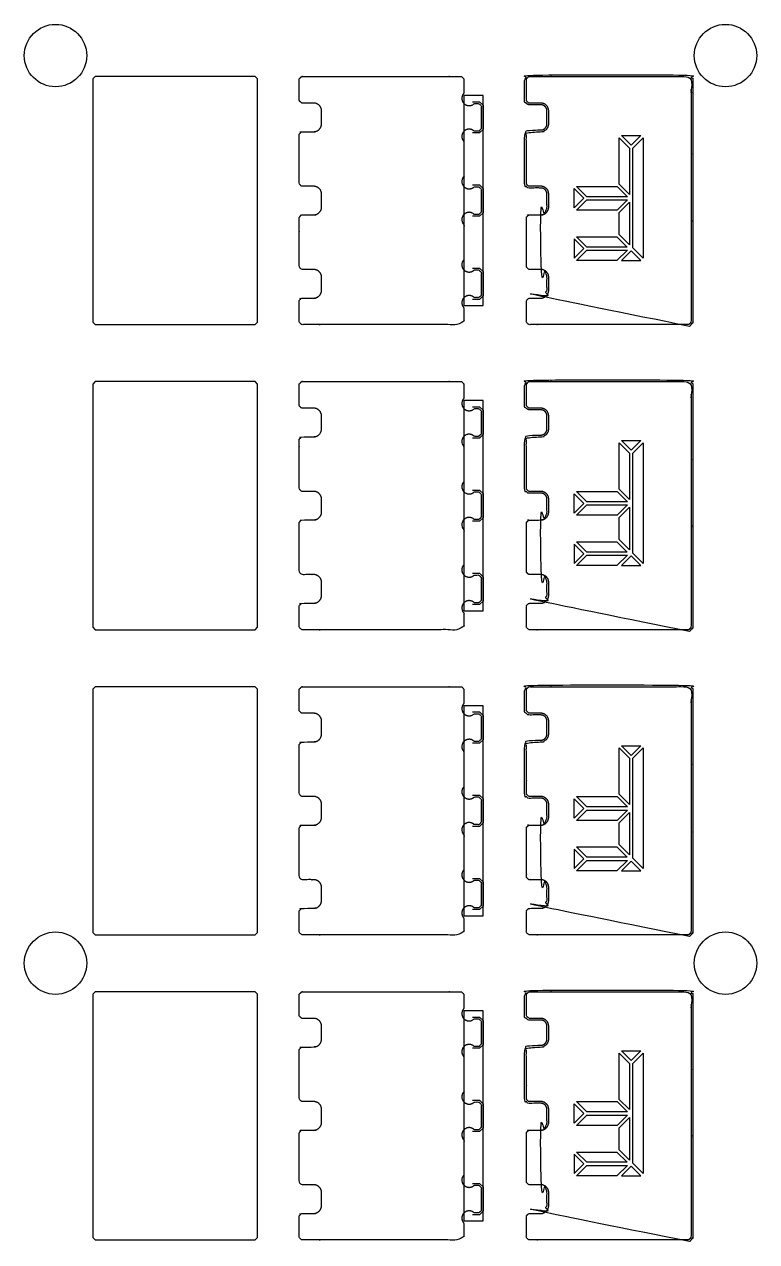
# Model space of a CAD drawing. Header units: millimetres. Extents: x 6 to 413, y 3 to 1248.
# Drawn here: x 202 to 413.3, y 897.3 to 1248.4 of the extents above; entities that cross this region are included whole.
import ezdxf

# ---------------------------------------------------------------- set-up
doc = ezdxf.new("R2010")
doc.units = ezdxf.units.MM
doc.header["$MEASUREMENT"] = 0
for name, color, linetype, true_color in [('Cutout - outside - 4mm bit', 18, 'Continuous', 0x000000), ('HOLD DOWN', 40, 'Continuous', 0xffbf00), ('Pocket 0.5mm', 15, 'Continuous', 0xbf3f3f), ('V bit - on - 1.7mm depth', 254, 'Continuous', 0xbfbfff), ('V bit - on -1.2mm depth', 4, 'Continuous', 0x00ffff), ('V-Carve F', 3, 'Continuous', 0x00ff00)]:
    doc.layers.add(name, color=color, linetype=linetype, true_color=true_color)

msp = doc.modelspace()

# ---------------------------------------------------------------- linework, layer by layer
at = {"layer": 'Cutout - outside - 4mm bit'}
for p, q in [((222.42, 1233.36), (221.72, 1232.66)), ((221.72, 1232.66), (221.72, 1162.5)), ((268.58, 1233.36), (222.42, 1233.36)), ((269.28, 1232.66), (268.58, 1233.36)), ((269.28, 1162.5), (269.28, 1232.66)), ((221.72, 1162.5), (222.42, 1161.8)), ((268.58, 1161.8), (269.28, 1162.5)), ((222.42, 1161.8), (268.58, 1161.8)), ((222.42, 1145.36), (221.72, 1144.66)), ((221.72, 1144.66), (221.72, 1074.5)), ((268.58, 1145.36), (222.42, 1145.36)), ((269.28, 1144.66), (268.58, 1145.36)), ((269.28, 1074.5), (269.28, 1144.66)), ((221.72, 1074.5), (222.42, 1073.8)), ((268.58, 1073.8), (269.28, 1074.5)), ((222.42, 1073.8), (268.58, 1073.8)), ((222.42, 1057.36), (221.72, 1056.66)), ((268.58, 1057.36), (222.42, 1057.36)), ((269.28, 1056.66), (268.58, 1057.36)), ((221.72, 1056.66), (221.72, 986.5)), ((269.28, 986.5), (269.28, 1056.66)), ((221.72, 986.5), (222.42, 985.8)), ((222.42, 985.8), (268.58, 985.8)), ((268.58, 985.8), (269.28, 986.5)), ((222.42, 969.36), (221.72, 968.66)), ((268.58, 969.36), (222.42, 969.36)), ((269.28, 968.66), (268.58, 969.36)), ((221.72, 968.66), (221.72, 898.5)), ((269.28, 898.5), (269.28, 968.66)), ((221.72, 898.5), (222.42, 897.8)), ((222.42, 897.8), (268.58, 897.8)), ((268.58, 897.8), (269.28, 898.5))]:
    msp.add_line(p, q, dxfattribs=at)
for points, weights, knots in [([(287.74, 1223.43), (287.74, 1221.58), (287.74, 1219.78), (287.74, 1217.45), (285.46, 1217.45), (283.77, 1217.45), (281.98, 1217.45), (281.63, 1217.1), (281.28, 1216.75), (281.28, 1209.58), (281.28, 1202.41), (281.63, 1202.06), (281.98, 1201.71), (283.72, 1201.71), (285.46, 1201.71), (287.74, 1201.71), (287.74, 1199.43), (287.74, 1197.58), (287.74, 1195.78), (287.74, 1193.45), (285.46, 1193.45), (283.77, 1193.45), (281.98, 1193.45), (281.63, 1193.1), (281.28, 1192.75), (281.28, 1185.58), (281.28, 1178.41), (281.63, 1178.06), (281.98, 1177.71), (283.72, 1177.71), (285.46, 1177.71), (287.74, 1177.71), (287.74, 1175.43), (287.74, 1173.58), (287.74, 1171.78), (287.74, 1169.45), (285.46, 1169.45), (283.77, 1169.45), (281.98, 1169.45), (281.63, 1169.1), (281.28, 1168.75), (281.28, 1165.65), (281.28, 1162.5), (281.63, 1162.15), (281.98, 1161.8), (305.06, 1161.8), (328.14, 1161.8), (328.49, 1162.15), (328.84, 1162.5), (328.84, 1164.56), (328.84, 1166.61), (327.36, 1168.1), (328.84, 1169.58), (330.33, 1171.07), (331.81, 1169.58), (332.48, 1169.58), (333.14, 1169.58), (333.49, 1169.93), (333.84, 1170.28), (333.84, 1173.58), (333.84, 1176.88), (333.49, 1177.23), (333.14, 1177.58), (332.48, 1177.58), (331.81, 1177.58), (330.33, 1176.1), (328.84, 1177.58), (327.36, 1179.07), (328.84, 1180.55), (328.84, 1185.58), (328.84, 1190.61), (327.36, 1192.1), (328.84, 1193.58), (330.33, 1195.07), (331.81, 1193.58), (332.48, 1193.58), (333.14, 1193.58), (333.49, 1193.93), (333.84, 1194.28), (333.84, 1197.58), (333.84, 1200.88), (333.49, 1201.23), (333.14, 1201.58), (332.48, 1201.58), (331.81, 1201.58), (330.33, 1200.1), (328.84, 1201.58), (327.36, 1203.07), (328.84, 1204.55), (328.84, 1209.58), (328.84, 1214.61), (327.36, 1216.1), (328.84, 1217.58), (330.33, 1219.07), (331.81, 1217.58), (332.48, 1217.58), (333.14, 1217.58), (333.49, 1217.93), (333.84, 1218.28), (333.84, 1221.58), (333.84, 1224.88), (333.49, 1225.23), (333.14, 1225.58), (332.48, 1225.58), (331.81, 1225.58), (330.33, 1224.1), (328.84, 1225.58), (327.36, 1227.07), (328.84, 1228.55), (328.84, 1230.61), (328.84, 1232.66), (328.49, 1233.01), (328.14, 1233.36), (305.06, 1233.36), (281.98, 1233.36), (281.63, 1233.01), (281.28, 1232.66), (281.28, 1229.51), (281.28, 1226.41), (281.63, 1226.06), (281.98, 1225.71), (283.72, 1225.71), (285.46, 1225.71), (287.74, 1225.71), (287.74, 1223.43)], [1, 1, 1, 0.707106781187, 1, 1, 1, 1, 1, 1, 1, 1, 1, 1, 1, 0.707106781187, 1, 1, 1, 0.707106781187, 1, 1, 1, 1, 1, 1, 1, 1, 1, 1, 1, 0.707106781187, 1, 1, 1, 0.707106781187, 1, 1, 1, 1, 1, 1, 1, 1, 1, 1, 1, 1, 1, 1, 1, 0.707106781187, 1, 0.707106781187, 1, 1, 1, 1, 1, 1, 1, 1, 1, 1, 1, 0.707106781187, 1, 0.707106781187, 1, 1, 1, 0.707106781187, 1, 0.707106781187, 1, 1, 1, 1, 1, 1, 1, 1, 1, 1, 1, 0.707106781187, 1, 0.707106781187, 1, 1, 1, 0.707106781187, 1, 0.707106781187, 1, 1, 1, 1, 1, 1, 1, 1, 1, 1, 1, 0.707106781187, 1, 0.707106781187, 1, 1, 1, 1, 1, 1, 1, 1, 1, 1, 1, 1, 1, 1, 1, 0.707106781187, 1], [268.206441, 268.206441, 268.206441, 272.453172, 272.453172, 276.529741, 276.529741, 276.595437, 276.595437, 277.585386, 277.585386, 292.025386, 292.025386, 293.015336, 293.015336, 295.18529, 295.18529, 299.261858, 299.261858, 303.508589, 303.508589, 307.585158, 307.585158, 307.650854, 307.650854, 308.640803, 308.640803, 323.080803, 323.080803, 324.070753, 324.070753, 326.240707, 326.240707, 330.317275, 330.317275, 334.564006, 334.564006, 338.640575, 338.640575, 338.706271, 338.706271, 339.69622, 339.69622, 345.99622, 345.99622, 346.98617, 346.98617, 393.14617, 393.14617, 394.136119, 394.136119, 398.246271, 398.246271, 401.544943, 401.544943, 404.843615, 404.843615, 405.907737, 405.907737, 406.897686, 406.897686, 413.497686, 413.497686, 414.487636, 414.487636, 415.551757, 415.551757, 418.850429, 418.850429, 422.149101, 422.149101, 432.209404, 432.209404, 435.508077, 435.508077, 438.806749, 438.806749, 439.87087, 439.87087, 440.86082, 440.86082, 447.46082, 447.46082, 448.450769, 448.450769, 449.51489, 449.51489, 452.813563, 452.813563, 456.112235, 456.112235, 466.172538, 466.172538, 469.47121, 469.47121, 472.769883, 472.769883, 473.834004, 473.834004, 474.823953, 474.823953, 481.423953, 481.423953, 482.413903, 482.413903, 483.478024, 483.478024, 486.776696, 486.776696, 490.075369, 490.075369, 494.18552, 494.18552, 495.17547, 495.17547, 541.33547, 541.33547, 542.325419, 542.325419, 548.625419, 548.625419, 549.615369, 549.615369, 551.785323, 551.785323, 555.861891, 555.861891, 555.861891]), ([(393.7, 1161.8), (394.05, 1162.15), (394.4, 1162.5), (394.4, 1197.58), (394.4, 1232.66), (394.05, 1233.01), (393.7, 1233.36), (370.62, 1233.36), (347.54, 1233.36), (347.19, 1233.01), (346.84, 1232.66), (346.84, 1229.51), (346.84, 1226.41), (347.19, 1226.06), (347.54, 1225.71), (349.28, 1225.71), (351.02, 1225.71), (353.3, 1225.71), (353.3, 1223.43), (353.3, 1221.58), (353.3, 1219.78), (353.3, 1217.45), (351.02, 1217.45), (349.28, 1217.45), (347.54, 1217.45), (347.19, 1217.1), (346.84, 1216.75), (346.84, 1209.58), (346.84, 1202.41), (347.19, 1202.06), (347.54, 1201.71), (349.28, 1201.71), (351.02, 1201.71), (353.3, 1201.71), (353.3, 1199.43), (353.3, 1197.58), (353.3, 1195.78), (353.3, 1193.45), (351.02, 1193.45), (349.28, 1193.45), (347.54, 1193.45), (347.19, 1193.1), (346.84, 1192.75), (346.84, 1185.58), (346.84, 1178.41), (347.19, 1178.06), (347.54, 1177.71), (349.28, 1177.71), (351.02, 1177.71), (353.3, 1177.71), (353.3, 1175.43), (353.3, 1173.58), (353.3, 1171.78), (353.3, 1169.45), (351.02, 1169.45), (349.28, 1169.45), (347.54, 1169.45), (347.19, 1169.1), (346.84, 1168.75), (346.84, 1165.65), (346.84, 1162.5), (347.19, 1162.15), (347.54, 1161.8), (370.62, 1161.8), (393.7, 1161.8)], [1, 1, 1, 1, 1, 1, 1, 1, 1, 1, 1, 1, 1, 1, 1, 1, 1, 0.707106781187, 1, 1, 1, 0.707106781187, 1, 1, 1, 1, 1, 1, 1, 1, 1, 1, 1, 0.707106781187, 1, 1, 1, 0.707106781187, 1, 1, 1, 1, 1, 1, 1, 1, 1, 1, 1, 0.707106781187, 1, 1, 1, 0.707106781187, 1, 1, 1, 1, 1, 1, 1, 1, 1, 1, 1], [363.256769, 363.256769, 363.256769, 364.246718, 364.246718, 434.406718, 434.406718, 435.396668, 435.396668, 481.556668, 481.556668, 482.546617, 482.546617, 488.846617, 488.846617, 489.836567, 489.836567, 492.006521, 492.006521, 496.08309, 496.08309, 500.32982, 500.32982, 504.406389, 504.406389, 504.472085, 504.472085, 505.462034, 505.462034, 519.902034, 519.902034, 520.891984, 520.891984, 523.061938, 523.061938, 527.138507, 527.138507, 531.385237, 531.385237, 535.461806, 535.461806, 535.527502, 535.527502, 536.517452, 536.517452, 550.957452, 550.957452, 551.947401, 551.947401, 554.117355, 554.117355, 558.193924, 558.193924, 562.440654, 562.440654, 566.517223, 566.517223, 566.582919, 566.582919, 567.572869, 567.572869, 573.872869, 573.872869, 574.862818, 574.862818, 621.022818, 621.022818, 621.022818]), ([(287.74, 1135.43), (287.74, 1133.58), (287.74, 1131.78), (287.74, 1129.45), (285.46, 1129.45), (283.77, 1129.45), (281.98, 1129.45), (281.63, 1129.1), (281.28, 1128.75), (281.28, 1121.58), (281.28, 1114.41), (281.63, 1114.06), (281.98, 1113.71), (283.72, 1113.71), (285.46, 1113.71), (287.74, 1113.71), (287.74, 1111.43), (287.74, 1109.58), (287.74, 1107.78), (287.74, 1105.45), (285.46, 1105.45), (283.77, 1105.45), (281.98, 1105.45), (281.63, 1105.1), (281.28, 1104.75), (281.28, 1097.58), (281.28, 1090.41), (281.63, 1090.06), (281.98, 1089.71), (283.72, 1089.71), (285.46, 1089.71), (287.74, 1089.71), (287.74, 1087.43), (287.74, 1085.58), (287.74, 1083.78), (287.74, 1081.45), (285.46, 1081.45), (283.77, 1081.45), (281.98, 1081.45), (281.63, 1081.1), (281.28, 1080.75), (281.28, 1077.65), (281.28, 1074.5), (281.63, 1074.15), (281.98, 1073.8), (305.06, 1073.8), (328.14, 1073.8), (328.49, 1074.15), (328.84, 1074.5), (328.84, 1076.56), (328.84, 1078.61), (327.36, 1080.1), (328.84, 1081.58), (330.33, 1083.07), (331.81, 1081.58), (332.48, 1081.58), (333.14, 1081.58), (333.49, 1081.93), (333.84, 1082.28), (333.84, 1085.58), (333.84, 1088.88), (333.49, 1089.23), (333.14, 1089.58), (332.48, 1089.58), (331.81, 1089.58), (330.33, 1088.1), (328.84, 1089.58), (327.36, 1091.07), (328.84, 1092.55), (328.84, 1097.58), (328.84, 1102.61), (327.36, 1104.1), (328.84, 1105.58), (330.33, 1107.07), (331.81, 1105.58), (332.48, 1105.58), (333.14, 1105.58), (333.49, 1105.93), (333.84, 1106.28), (333.84, 1109.58), (333.84, 1112.88), (333.49, 1113.23), (333.14, 1113.58), (332.48, 1113.58), (331.81, 1113.58), (330.33, 1112.1), (328.84, 1113.58), (327.36, 1115.07), (328.84, 1116.55), (328.84, 1121.58), (328.84, 1126.61), (327.36, 1128.1), (328.84, 1129.58), (330.33, 1131.07), (331.81, 1129.58), (332.48, 1129.58), (333.14, 1129.58), (333.49, 1129.93), (333.84, 1130.28), (333.84, 1133.58), (333.84, 1136.88), (333.49, 1137.23), (333.14, 1137.58), (332.48, 1137.58), (331.81, 1137.58), (330.33, 1136.1), (328.84, 1137.58), (327.36, 1139.07), (328.84, 1140.55), (328.84, 1142.61), (328.84, 1144.66), (328.49, 1145.01), (328.14, 1145.36), (305.06, 1145.36), (281.98, 1145.36), (281.63, 1145.01), (281.28, 1144.66), (281.28, 1141.51), (281.28, 1138.41), (281.63, 1138.06), (281.98, 1137.71), (283.72, 1137.71), (285.46, 1137.71), (287.74, 1137.71), (287.74, 1135.43)], [1, 1, 1, 0.707106781187, 1, 1, 1, 1, 1, 1, 1, 1, 1, 1, 1, 0.707106781187, 1, 1, 1, 0.707106781187, 1, 1, 1, 1, 1, 1, 1, 1, 1, 1, 1, 0.707106781187, 1, 1, 1, 0.707106781187, 1, 1, 1, 1, 1, 1, 1, 1, 1, 1, 1, 1, 1, 1, 1, 0.707106781187, 1, 0.707106781187, 1, 1, 1, 1, 1, 1, 1, 1, 1, 1, 1, 0.707106781187, 1, 0.707106781187, 1, 1, 1, 0.707106781187, 1, 0.707106781187, 1, 1, 1, 1, 1, 1, 1, 1, 1, 1, 1, 0.707106781187, 1, 0.707106781187, 1, 1, 1, 0.707106781187, 1, 0.707106781187, 1, 1, 1, 1, 1, 1, 1, 1, 1, 1, 1, 0.707106781187, 1, 0.707106781187, 1, 1, 1, 1, 1, 1, 1, 1, 1, 1, 1, 1, 1, 1, 1, 0.707106781187, 1], [268.206441, 268.206441, 268.206441, 272.453172, 272.453172, 276.529741, 276.529741, 276.595437, 276.595437, 277.585386, 277.585386, 292.025386, 292.025386, 293.015336, 293.015336, 295.18529, 295.18529, 299.261858, 299.261858, 303.508589, 303.508589, 307.585158, 307.585158, 307.650854, 307.650854, 308.640803, 308.640803, 323.080803, 323.080803, 324.070753, 324.070753, 326.240707, 326.240707, 330.317275, 330.317275, 334.564006, 334.564006, 338.640575, 338.640575, 338.706271, 338.706271, 339.69622, 339.69622, 345.99622, 345.99622, 346.98617, 346.98617, 393.14617, 393.14617, 394.136119, 394.136119, 398.246271, 398.246271, 401.544943, 401.544943, 404.843615, 404.843615, 405.907737, 405.907737, 406.897686, 406.897686, 413.497686, 413.497686, 414.487636, 414.487636, 415.551757, 415.551757, 418.850429, 418.850429, 422.149101, 422.149101, 432.209404, 432.209404, 435.508077, 435.508077, 438.806749, 438.806749, 439.87087, 439.87087, 440.86082, 440.86082, 447.46082, 447.46082, 448.450769, 448.450769, 449.51489, 449.51489, 452.813563, 452.813563, 456.112235, 456.112235, 466.172538, 466.172538, 469.47121, 469.47121, 472.769883, 472.769883, 473.834004, 473.834004, 474.823953, 474.823953, 481.423953, 481.423953, 482.413903, 482.413903, 483.478024, 483.478024, 486.776696, 486.776696, 490.075369, 490.075369, 494.18552, 494.18552, 495.17547, 495.17547, 541.33547, 541.33547, 542.325419, 542.325419, 548.625419, 548.625419, 549.615369, 549.615369, 551.785323, 551.785323, 555.861891, 555.861891, 555.861891]), ([(393.7, 1073.8), (394.05, 1074.15), (394.4, 1074.5), (394.4, 1109.58), (394.4, 1144.66), (394.05, 1145.01), (393.7, 1145.36), (370.62, 1145.36), (347.54, 1145.36), (347.19, 1145.01), (346.84, 1144.66), (346.84, 1141.51), (346.84, 1138.41), (347.19, 1138.06), (347.54, 1137.71), (349.28, 1137.71), (351.02, 1137.71), (353.3, 1137.71), (353.3, 1135.43), (353.3, 1133.58), (353.3, 1131.78), (353.3, 1129.45), (351.02, 1129.45), (349.28, 1129.45), (347.54, 1129.45), (347.19, 1129.1), (346.84, 1128.75), (346.84, 1121.58), (346.84, 1114.41), (347.19, 1114.06), (347.54, 1113.71), (349.28, 1113.71), (351.02, 1113.71), (353.3, 1113.71), (353.3, 1111.43), (353.3, 1109.58), (353.3, 1107.78), (353.3, 1105.45), (351.02, 1105.45), (349.28, 1105.45), (347.54, 1105.45), (347.19, 1105.1), (346.84, 1104.75), (346.84, 1097.58), (346.84, 1090.41), (347.19, 1090.06), (347.54, 1089.71), (349.28, 1089.71), (351.02, 1089.71), (353.3, 1089.71), (353.3, 1087.43), (353.3, 1085.58), (353.3, 1083.78), (353.3, 1081.45), (351.02, 1081.45), (349.28, 1081.45), (347.54, 1081.45), (347.19, 1081.1), (346.84, 1080.75), (346.84, 1077.65), (346.84, 1074.5), (347.19, 1074.15), (347.54, 1073.8), (370.62, 1073.8), (393.7, 1073.8)], [1, 1, 1, 1, 1, 1, 1, 1, 1, 1, 1, 1, 1, 1, 1, 1, 1, 0.707106781187, 1, 1, 1, 0.707106781187, 1, 1, 1, 1, 1, 1, 1, 1, 1, 1, 1, 0.707106781187, 1, 1, 1, 0.707106781187, 1, 1, 1, 1, 1, 1, 1, 1, 1, 1, 1, 0.707106781187, 1, 1, 1, 0.707106781187, 1, 1, 1, 1, 1, 1, 1, 1, 1, 1, 1], [363.256769, 363.256769, 363.256769, 364.246718, 364.246718, 434.406718, 434.406718, 435.396668, 435.396668, 481.556668, 481.556668, 482.546617, 482.546617, 488.846617, 488.846617, 489.836567, 489.836567, 492.006521, 492.006521, 496.08309, 496.08309, 500.32982, 500.32982, 504.406389, 504.406389, 504.472085, 504.472085, 505.462034, 505.462034, 519.902034, 519.902034, 520.891984, 520.891984, 523.061938, 523.061938, 527.138507, 527.138507, 531.385237, 531.385237, 535.461806, 535.461806, 535.527502, 535.527502, 536.517452, 536.517452, 550.957452, 550.957452, 551.947401, 551.947401, 554.117355, 554.117355, 558.193924, 558.193924, 562.440654, 562.440654, 566.517223, 566.517223, 566.582919, 566.582919, 567.572869, 567.572869, 573.872869, 573.872869, 574.862818, 574.862818, 621.022818, 621.022818, 621.022818]), ([(287.74, 1047.43), (287.74, 1045.58), (287.74, 1043.78), (287.74, 1041.45), (285.46, 1041.45), (283.77, 1041.45), (281.98, 1041.45), (281.63, 1041.1), (281.28, 1040.75), (281.28, 1033.58), (281.28, 1026.41), (281.63, 1026.06), (281.98, 1025.71), (283.72, 1025.71), (285.46, 1025.71), (287.74, 1025.71), (287.74, 1023.43), (287.74, 1021.58), (287.74, 1019.78), (287.74, 1017.45), (285.46, 1017.45), (283.77, 1017.45), (281.98, 1017.45), (281.63, 1017.1), (281.28, 1016.75), (281.28, 1009.58), (281.28, 1002.41), (281.63, 1002.06), (281.98, 1001.71), (283.72, 1001.71), (285.46, 1001.71), (287.74, 1001.71), (287.74, 999.43), (287.74, 997.58), (287.74, 995.78), (287.74, 993.45), (285.46, 993.45), (283.77, 993.45), (281.98, 993.45), (281.63, 993.1), (281.28, 992.75), (281.28, 989.65), (281.28, 986.5), (281.63, 986.15), (281.98, 985.8), (305.06, 985.8), (328.14, 985.8), (328.49, 986.15), (328.84, 986.5), (328.84, 988.56), (328.84, 990.61), (327.36, 992.1), (328.84, 993.58), (330.33, 995.07), (331.81, 993.58), (332.48, 993.58), (333.14, 993.58), (333.49, 993.93), (333.84, 994.28), (333.84, 997.58), (333.84, 1000.88), (333.49, 1001.23), (333.14, 1001.58), (332.48, 1001.58), (331.81, 1001.58), (330.33, 1000.1), (328.84, 1001.58), (327.36, 1003.07), (328.84, 1004.55), (328.84, 1009.58), (328.84, 1014.61), (327.36, 1016.1), (328.84, 1017.58), (330.33, 1019.07), (331.81, 1017.58), (332.48, 1017.58), (333.14, 1017.58), (333.49, 1017.93), (333.84, 1018.28), (333.84, 1021.58), (333.84, 1024.88), (333.49, 1025.23), (333.14, 1025.58), (332.48, 1025.58), (331.81, 1025.58), (330.33, 1024.1), (328.84, 1025.58), (327.36, 1027.07), (328.84, 1028.55), (328.84, 1033.58), (328.84, 1038.61), (327.36, 1040.1), (328.84, 1041.58), (330.33, 1043.07), (331.81, 1041.58), (332.48, 1041.58), (333.14, 1041.58), (333.49, 1041.93), (333.84, 1042.28), (333.84, 1045.58), (333.84, 1048.88), (333.49, 1049.23), (333.14, 1049.58), (332.48, 1049.58), (331.81, 1049.58), (330.33, 1048.1), (328.84, 1049.58), (327.36, 1051.07), (328.84, 1052.55), (328.84, 1054.61), (328.84, 1056.66), (328.49, 1057.01), (328.14, 1057.36), (305.06, 1057.36), (281.98, 1057.36), (281.63, 1057.01), (281.28, 1056.66), (281.28, 1053.51), (281.28, 1050.41), (281.63, 1050.06), (281.98, 1049.71), (283.72, 1049.71), (285.46, 1049.71), (287.74, 1049.71), (287.74, 1047.43)], [1, 1, 1, 0.707106781187, 1, 1, 1, 1, 1, 1, 1, 1, 1, 1, 1, 0.707106781187, 1, 1, 1, 0.707106781187, 1, 1, 1, 1, 1, 1, 1, 1, 1, 1, 1, 0.707106781187, 1, 1, 1, 0.707106781187, 1, 1, 1, 1, 1, 1, 1, 1, 1, 1, 1, 1, 1, 1, 1, 0.707106781187, 1, 0.707106781187, 1, 1, 1, 1, 1, 1, 1, 1, 1, 1, 1, 0.707106781187, 1, 0.707106781187, 1, 1, 1, 0.707106781187, 1, 0.707106781187, 1, 1, 1, 1, 1, 1, 1, 1, 1, 1, 1, 0.707106781187, 1, 0.707106781187, 1, 1, 1, 0.707106781187, 1, 0.707106781187, 1, 1, 1, 1, 1, 1, 1, 1, 1, 1, 1, 0.707106781187, 1, 0.707106781187, 1, 1, 1, 1, 1, 1, 1, 1, 1, 1, 1, 1, 1, 1, 1, 0.707106781187, 1], [268.206441, 268.206441, 268.206441, 272.453172, 272.453172, 276.529741, 276.529741, 276.595437, 276.595437, 277.585386, 277.585386, 292.025386, 292.025386, 293.015336, 293.015336, 295.18529, 295.18529, 299.261858, 299.261858, 303.508589, 303.508589, 307.585158, 307.585158, 307.650854, 307.650854, 308.640803, 308.640803, 323.080803, 323.080803, 324.070753, 324.070753, 326.240707, 326.240707, 330.317275, 330.317275, 334.564006, 334.564006, 338.640575, 338.640575, 338.706271, 338.706271, 339.69622, 339.69622, 345.99622, 345.99622, 346.98617, 346.98617, 393.14617, 393.14617, 394.136119, 394.136119, 398.246271, 398.246271, 401.544943, 401.544943, 404.843615, 404.843615, 405.907737, 405.907737, 406.897686, 406.897686, 413.497686, 413.497686, 414.487636, 414.487636, 415.551757, 415.551757, 418.850429, 418.850429, 422.149101, 422.149101, 432.209404, 432.209404, 435.508077, 435.508077, 438.806749, 438.806749, 439.87087, 439.87087, 440.86082, 440.86082, 447.46082, 447.46082, 448.450769, 448.450769, 449.51489, 449.51489, 452.813563, 452.813563, 456.112235, 456.112235, 466.172538, 466.172538, 469.47121, 469.47121, 472.769883, 472.769883, 473.834004, 473.834004, 474.823953, 474.823953, 481.423953, 481.423953, 482.413903, 482.413903, 483.478024, 483.478024, 486.776696, 486.776696, 490.075369, 490.075369, 494.18552, 494.18552, 495.17547, 495.17547, 541.33547, 541.33547, 542.325419, 542.325419, 548.625419, 548.625419, 549.615369, 549.615369, 551.785323, 551.785323, 555.861891, 555.861891, 555.861891]), ([(393.7, 985.8), (394.05, 986.15), (394.4, 986.5), (394.4, 1021.58), (394.4, 1056.66), (394.05, 1057.01), (393.7, 1057.36), (370.62, 1057.36), (347.54, 1057.36), (347.19, 1057.01), (346.84, 1056.66), (346.84, 1053.51), (346.84, 1050.41), (347.19, 1050.06), (347.54, 1049.71), (349.28, 1049.71), (351.02, 1049.71), (353.3, 1049.71), (353.3, 1047.43), (353.3, 1045.58), (353.3, 1043.78), (353.3, 1041.45), (351.02, 1041.45), (349.28, 1041.45), (347.54, 1041.45), (347.19, 1041.1), (346.84, 1040.75), (346.84, 1033.58), (346.84, 1026.41), (347.19, 1026.06), (347.54, 1025.71), (349.28, 1025.71), (351.02, 1025.71), (353.3, 1025.71), (353.3, 1023.43), (353.3, 1021.58), (353.3, 1019.78), (353.3, 1017.45), (351.02, 1017.45), (349.28, 1017.45), (347.54, 1017.45), (347.19, 1017.1), (346.84, 1016.75), (346.84, 1009.58), (346.84, 1002.41), (347.19, 1002.06), (347.54, 1001.71), (349.28, 1001.71), (351.02, 1001.71), (353.3, 1001.71), (353.3, 999.43), (353.3, 997.58), (353.3, 995.78), (353.3, 993.45), (351.02, 993.45), (349.28, 993.45), (347.54, 993.45), (347.19, 993.1), (346.84, 992.75), (346.84, 989.65), (346.84, 986.5), (347.19, 986.15), (347.54, 985.8), (370.62, 985.8), (393.7, 985.8)], [1, 1, 1, 1, 1, 1, 1, 1, 1, 1, 1, 1, 1, 1, 1, 1, 1, 0.707106781187, 1, 1, 1, 0.707106781187, 1, 1, 1, 1, 1, 1, 1, 1, 1, 1, 1, 0.707106781187, 1, 1, 1, 0.707106781187, 1, 1, 1, 1, 1, 1, 1, 1, 1, 1, 1, 0.707106781187, 1, 1, 1, 0.707106781187, 1, 1, 1, 1, 1, 1, 1, 1, 1, 1, 1], [363.256769, 363.256769, 363.256769, 364.246718, 364.246718, 434.406718, 434.406718, 435.396668, 435.396668, 481.556668, 481.556668, 482.546617, 482.546617, 488.846617, 488.846617, 489.836567, 489.836567, 492.006521, 492.006521, 496.08309, 496.08309, 500.32982, 500.32982, 504.406389, 504.406389, 504.472085, 504.472085, 505.462034, 505.462034, 519.902034, 519.902034, 520.891984, 520.891984, 523.061938, 523.061938, 527.138507, 527.138507, 531.385237, 531.385237, 535.461806, 535.461806, 535.527502, 535.527502, 536.517452, 536.517452, 550.957452, 550.957452, 551.947401, 551.947401, 554.117355, 554.117355, 558.193924, 558.193924, 562.440654, 562.440654, 566.517223, 566.517223, 566.582919, 566.582919, 567.572869, 567.572869, 573.872869, 573.872869, 574.862818, 574.862818, 621.022818, 621.022818, 621.022818]), ([(287.74, 959.43), (287.74, 957.58), (287.74, 955.78), (287.74, 953.45), (285.46, 953.45), (283.77, 953.45), (281.98, 953.45), (281.63, 953.1), (281.28, 952.75), (281.28, 945.58), (281.28, 938.41), (281.63, 938.06), (281.98, 937.71), (283.72, 937.71), (285.46, 937.71), (287.74, 937.71), (287.74, 935.43), (287.74, 933.58), (287.74, 931.78), (287.74, 929.45), (285.46, 929.45), (283.77, 929.45), (281.98, 929.45), (281.63, 929.1), (281.28, 928.75), (281.28, 921.58), (281.28, 914.41), (281.63, 914.06), (281.98, 913.71), (283.72, 913.71), (285.46, 913.71), (287.74, 913.71), (287.74, 911.43), (287.74, 909.58), (287.74, 907.78), (287.74, 905.45), (285.46, 905.45), (283.77, 905.45), (281.98, 905.45), (281.63, 905.1), (281.28, 904.75), (281.28, 901.65), (281.28, 898.5), (281.63, 898.15), (281.98, 897.8), (305.06, 897.8), (328.14, 897.8), (328.49, 898.15), (328.84, 898.5), (328.84, 900.56), (328.84, 902.61), (327.36, 904.1), (328.84, 905.58), (330.33, 907.07), (331.81, 905.58), (332.48, 905.58), (333.14, 905.58), (333.49, 905.93), (333.84, 906.28), (333.84, 909.58), (333.84, 912.88), (333.49, 913.23), (333.14, 913.58), (332.48, 913.58), (331.81, 913.58), (330.33, 912.1), (328.84, 913.58), (327.36, 915.07), (328.84, 916.55), (328.84, 921.58), (328.84, 926.61), (327.36, 928.1), (328.84, 929.58), (330.33, 931.07), (331.81, 929.58), (332.48, 929.58), (333.14, 929.58), (333.49, 929.93), (333.84, 930.28), (333.84, 933.58), (333.84, 936.88), (333.49, 937.23), (333.14, 937.58), (332.48, 937.58), (331.81, 937.58), (330.33, 936.1), (328.84, 937.58), (327.36, 939.07), (328.84, 940.55), (328.84, 945.58), (328.84, 950.61), (327.36, 952.1), (328.84, 953.58), (330.33, 955.07), (331.81, 953.58), (332.48, 953.58), (333.14, 953.58), (333.49, 953.93), (333.84, 954.28), (333.84, 957.58), (333.84, 960.88), (333.49, 961.23), (333.14, 961.58), (332.48, 961.58), (331.81, 961.58), (330.33, 960.1), (328.84, 961.58), (327.36, 963.07), (328.84, 964.55), (328.84, 966.61), (328.84, 968.66), (328.49, 969.01), (328.14, 969.36), (305.06, 969.36), (281.98, 969.36), (281.63, 969.01), (281.28, 968.66), (281.28, 965.51), (281.28, 962.41), (281.63, 962.06), (281.98, 961.71), (283.72, 961.71), (285.46, 961.71), (287.74, 961.71), (287.74, 959.43)], [1, 1, 1, 0.707106781187, 1, 1, 1, 1, 1, 1, 1, 1, 1, 1, 1, 0.707106781187, 1, 1, 1, 0.707106781187, 1, 1, 1, 1, 1, 1, 1, 1, 1, 1, 1, 0.707106781187, 1, 1, 1, 0.707106781187, 1, 1, 1, 1, 1, 1, 1, 1, 1, 1, 1, 1, 1, 1, 1, 0.707106781187, 1, 0.707106781187, 1, 1, 1, 1, 1, 1, 1, 1, 1, 1, 1, 0.707106781187, 1, 0.707106781187, 1, 1, 1, 0.707106781187, 1, 0.707106781187, 1, 1, 1, 1, 1, 1, 1, 1, 1, 1, 1, 0.707106781187, 1, 0.707106781187, 1, 1, 1, 0.707106781187, 1, 0.707106781187, 1, 1, 1, 1, 1, 1, 1, 1, 1, 1, 1, 0.707106781187, 1, 0.707106781187, 1, 1, 1, 1, 1, 1, 1, 1, 1, 1, 1, 1, 1, 1, 1, 0.707106781187, 1], [268.206441, 268.206441, 268.206441, 272.453172, 272.453172, 276.529741, 276.529741, 276.595437, 276.595437, 277.585386, 277.585386, 292.025386, 292.025386, 293.015336, 293.015336, 295.18529, 295.18529, 299.261858, 299.261858, 303.508589, 303.508589, 307.585158, 307.585158, 307.650854, 307.650854, 308.640803, 308.640803, 323.080803, 323.080803, 324.070753, 324.070753, 326.240707, 326.240707, 330.317275, 330.317275, 334.564006, 334.564006, 338.640575, 338.640575, 338.706271, 338.706271, 339.69622, 339.69622, 345.99622, 345.99622, 346.98617, 346.98617, 393.14617, 393.14617, 394.136119, 394.136119, 398.246271, 398.246271, 401.544943, 401.544943, 404.843615, 404.843615, 405.907737, 405.907737, 406.897686, 406.897686, 413.497686, 413.497686, 414.487636, 414.487636, 415.551757, 415.551757, 418.850429, 418.850429, 422.149101, 422.149101, 432.209404, 432.209404, 435.508077, 435.508077, 438.806749, 438.806749, 439.87087, 439.87087, 440.86082, 440.86082, 447.46082, 447.46082, 448.450769, 448.450769, 449.51489, 449.51489, 452.813563, 452.813563, 456.112235, 456.112235, 466.172538, 466.172538, 469.47121, 469.47121, 472.769883, 472.769883, 473.834004, 473.834004, 474.823953, 474.823953, 481.423953, 481.423953, 482.413903, 482.413903, 483.478024, 483.478024, 486.776696, 486.776696, 490.075369, 490.075369, 494.18552, 494.18552, 495.17547, 495.17547, 541.33547, 541.33547, 542.325419, 542.325419, 548.625419, 548.625419, 549.615369, 549.615369, 551.785323, 551.785323, 555.861891, 555.861891, 555.861891]), ([(393.7, 897.8), (394.05, 898.15), (394.4, 898.5), (394.4, 933.58), (394.4, 968.66), (394.05, 969.01), (393.7, 969.36), (370.62, 969.36), (347.54, 969.36), (347.19, 969.01), (346.84, 968.66), (346.84, 965.51), (346.84, 962.41), (347.19, 962.06), (347.54, 961.71), (349.28, 961.71), (351.02, 961.71), (353.3, 961.71), (353.3, 959.43), (353.3, 957.58), (353.3, 955.78), (353.3, 953.45), (351.02, 953.45), (349.28, 953.45), (347.54, 953.45), (347.19, 953.1), (346.84, 952.75), (346.84, 945.58), (346.84, 938.41), (347.19, 938.06), (347.54, 937.71), (349.28, 937.71), (351.02, 937.71), (353.3, 937.71), (353.3, 935.43), (353.3, 933.58), (353.3, 931.78), (353.3, 929.45), (351.02, 929.45), (349.28, 929.45), (347.54, 929.45), (347.19, 929.1), (346.84, 928.75), (346.84, 921.58), (346.84, 914.41), (347.19, 914.06), (347.54, 913.71), (349.28, 913.71), (351.02, 913.71), (353.3, 913.71), (353.3, 911.43), (353.3, 909.58), (353.3, 907.78), (353.3, 905.45), (351.02, 905.45), (349.28, 905.45), (347.54, 905.45), (347.19, 905.1), (346.84, 904.75), (346.84, 901.65), (346.84, 898.5), (347.19, 898.15), (347.54, 897.8), (370.62, 897.8), (393.7, 897.8)], [1, 1, 1, 1, 1, 1, 1, 1, 1, 1, 1, 1, 1, 1, 1, 1, 1, 0.707106781187, 1, 1, 1, 0.707106781187, 1, 1, 1, 1, 1, 1, 1, 1, 1, 1, 1, 0.707106781187, 1, 1, 1, 0.707106781187, 1, 1, 1, 1, 1, 1, 1, 1, 1, 1, 1, 0.707106781187, 1, 1, 1, 0.707106781187, 1, 1, 1, 1, 1, 1, 1, 1, 1, 1, 1], [363.256769, 363.256769, 363.256769, 364.246718, 364.246718, 434.406718, 434.406718, 435.396668, 435.396668, 481.556668, 481.556668, 482.546617, 482.546617, 488.846617, 488.846617, 489.836567, 489.836567, 492.006521, 492.006521, 496.08309, 496.08309, 500.32982, 500.32982, 504.406389, 504.406389, 504.472085, 504.472085, 505.462034, 505.462034, 519.902034, 519.902034, 520.891984, 520.891984, 523.061938, 523.061938, 527.138507, 527.138507, 531.385237, 531.385237, 535.461806, 535.461806, 535.527502, 535.527502, 536.517452, 536.517452, 550.957452, 550.957452, 551.947401, 551.947401, 554.117355, 554.117355, 558.193924, 558.193924, 562.440654, 562.440654, 566.517223, 566.517223, 566.582919, 566.582919, 567.572869, 567.572869, 573.872869, 573.872869, 574.862818, 574.862818, 621.022818, 621.022818, 621.022818])]:
    msp.add_rational_spline(points, weights, degree=2, knots=knots, dxfattribs=at)
at = {"layer": 'HOLD DOWN'}
for centre in [(210.95, 1239.41), (404.32, 1239.41), (210.95, 977.62), (404.32, 977.62)]:
    msp.add_circle(centre, 9, dxfattribs=at)
at = {"layer": 'Pocket 0.5mm'}
for points in [[(328.84, 1227.88), (328.84, 1167.28), (334.34, 1167.28), (334.34, 1227.88)], [(328.84, 1139.88), (328.84, 1079.28), (334.34, 1079.28), (334.34, 1139.88)], [(328.84, 1051.88), (328.84, 991.28), (334.34, 991.28), (334.34, 1051.88)], [(328.84, 963.88), (328.84, 903.28), (334.34, 903.28), (334.34, 963.88)]]:
    msp.add_lwpolyline(points, close=True, dxfattribs=at)
at = {"layer": 'V bit - on - 1.7mm depth'}
for p, q in [((331.31, 1226.08), (333.35, 1226.08)), ((333.35, 1226.08), (334.34, 1225.09)), ((334.34, 1225.09), (334.34, 1218.07)), ((333.35, 1217.08), (331.31, 1217.08)), ((334.34, 1218.07), (333.35, 1217.08)), ((331.31, 1202.08), (333.35, 1202.08)), ((333.35, 1202.08), (334.34, 1201.09)), ((334.34, 1201.09), (334.34, 1194.07)), ((334.34, 1194.07), (333.35, 1193.08)), ((333.35, 1193.08), (331.31, 1193.08)), ((331.31, 1178.08), (333.35, 1178.08)), ((333.35, 1178.08), (334.34, 1177.09)), ((334.34, 1177.09), (334.34, 1170.07)), ((334.34, 1170.07), (333.35, 1169.08)), ((333.35, 1169.08), (331.31, 1169.08)), ((331.31, 1138.08), (333.35, 1138.08)), ((333.35, 1138.08), (334.34, 1137.09)), ((334.34, 1137.09), (334.34, 1130.07)), ((333.35, 1129.08), (331.31, 1129.08)), ((334.34, 1130.07), (333.35, 1129.08)), ((331.31, 1114.08), (333.35, 1114.08)), ((333.35, 1114.08), (334.34, 1113.09)), ((334.34, 1113.09), (334.34, 1106.07)), ((334.34, 1106.07), (333.35, 1105.08)), ((333.35, 1105.08), (331.31, 1105.08)), ((331.31, 1090.08), (333.35, 1090.08)), ((333.35, 1090.08), (334.34, 1089.09)), ((334.34, 1089.09), (334.34, 1082.07)), ((334.34, 1082.07), (333.35, 1081.08)), ((333.35, 1081.08), (331.31, 1081.08)), ((331.31, 1050.08), (333.35, 1050.08)), ((333.35, 1050.08), (334.34, 1049.09)), ((334.34, 1049.09), (334.34, 1042.07)), ((333.35, 1041.08), (331.31, 1041.08)), ((334.34, 1042.07), (333.35, 1041.08)), ((331.31, 1026.08), (333.35, 1026.08)), ((333.35, 1026.08), (334.34, 1025.09)), ((334.34, 1025.09), (334.34, 1018.07)), ((333.35, 1017.08), (331.31, 1017.08)), ((334.34, 1018.07), (333.35, 1017.08)), ((331.31, 1002.08), (333.35, 1002.08)), ((333.35, 1002.08), (334.34, 1001.09)), ((334.34, 1001.09), (334.34, 994.07)), ((334.34, 994.07), (333.35, 993.08)), ((333.35, 993.08), (331.31, 993.08)), ((331.31, 962.08), (333.35, 962.08)), ((333.35, 962.08), (334.34, 961.09)), ((334.34, 961.09), (334.34, 954.07)), ((333.35, 953.08), (331.31, 953.08)), ((334.34, 954.07), (333.35, 953.08)), ((331.31, 938.08), (333.35, 938.08)), ((333.35, 938.08), (334.34, 937.09)), ((334.34, 937.09), (334.34, 930.07)), ((333.35, 929.08), (331.31, 929.08)), ((334.34, 930.07), (333.35, 929.08)), ((331.31, 914.08), (333.35, 914.08)), ((333.35, 914.08), (334.34, 913.09)), ((334.34, 913.09), (334.34, 906.07)), ((334.34, 906.07), (333.35, 905.08)), ((333.35, 905.08), (331.31, 905.08))]:
    msp.add_line(p, q, dxfattribs=at)
at = {"layer": 'V bit - on -1.2mm depth'}
for points in [[(393.91, 1161.3), (394.41, 1161.8), (394.9, 1162.29), (394.9, 1197.58), (394.9, 1232.87), (394.41, 1233.36), (393.91, 1233.86), (370.62, 1233.86), (347.34, 1233.86), (346.84, 1233.36), (346.34, 1232.87), (346.34, 1229.51), (346.34, 1226.2), (346.84, 1225.71), (347.34, 1225.21), (349.18, 1225.21), (351.02, 1225.21), (352.8, 1225.21), (352.8, 1223.43), (352.8, 1221.58), (352.8, 1219.78), (352.8, 1217.95), (351.02, 1217.95), (349.18, 1217.95), (347.34, 1217.95), (346.84, 1217.45), (346.34, 1216.96), (346.34, 1209.58), (346.34, 1202.2), (346.84, 1201.71), (347.34, 1201.21), (349.18, 1201.21), (351.02, 1201.21), (352.8, 1201.21), (352.8, 1199.43), (352.8, 1197.58), (352.8, 1195.78), (352.8, 1193.95), (351.02, 1193.95), (349.18, 1193.95), (347.34, 1193.95), (346.84, 1193.45), (346.34, 1192.96), (346.34, 1185.58), (346.34, 1178.2), (346.84, 1177.71), (347.34, 1177.21), (349.18, 1177.21), (351.02, 1177.21), (352.8, 1177.21), (352.8, 1175.43), (352.8, 1173.58), (352.8, 1171.78), (352.8, 1169.95), (351.02, 1169.95), (349.18, 1169.95), (347.34, 1169.95), (346.84, 1169.45), (346.34, 1168.96), (346.34, 1165.65), (346.34, 1162.29), (346.84, 1161.8), (347.34, 1161.3), (370.62, 1161.3), (393.91, 1161.3)], [(393.91, 1073.3), (394.41, 1073.8), (394.9, 1074.29), (394.9, 1109.58), (394.9, 1144.87), (394.41, 1145.36), (393.91, 1145.86), (370.62, 1145.86), (347.34, 1145.86), (346.84, 1145.36), (346.34, 1144.87), (346.34, 1141.51), (346.34, 1138.2), (346.84, 1137.71), (347.34, 1137.21), (349.18, 1137.21), (351.02, 1137.21), (352.8, 1137.21), (352.8, 1135.43), (352.8, 1133.58), (352.8, 1131.78), (352.8, 1129.95), (351.02, 1129.95), (349.18, 1129.95), (347.34, 1129.95), (346.84, 1129.45), (346.34, 1128.96), (346.34, 1121.58), (346.34, 1114.2), (346.84, 1113.71), (347.34, 1113.21), (349.18, 1113.21), (351.02, 1113.21), (352.8, 1113.21), (352.8, 1111.43), (352.8, 1109.58), (352.8, 1107.78), (352.8, 1105.95), (351.02, 1105.95), (349.18, 1105.95), (347.34, 1105.95), (346.84, 1105.45), (346.34, 1104.96), (346.34, 1097.58), (346.34, 1090.2), (346.84, 1089.71), (347.34, 1089.21), (349.18, 1089.21), (351.02, 1089.21), (352.8, 1089.21), (352.8, 1087.43), (352.8, 1085.58), (352.8, 1083.78), (352.8, 1081.95), (351.02, 1081.95), (349.18, 1081.95), (347.34, 1081.95), (346.84, 1081.45), (346.34, 1080.96), (346.34, 1077.65), (346.34, 1074.29), (346.84, 1073.8), (347.34, 1073.3), (370.62, 1073.3), (393.91, 1073.3)], [(393.91, 985.3), (394.41, 985.8), (394.9, 986.29), (394.9, 1021.58), (394.9, 1056.87), (394.41, 1057.36), (393.91, 1057.86), (370.62, 1057.86), (347.34, 1057.86), (346.84, 1057.36), (346.34, 1056.87), (346.34, 1053.51), (346.34, 1050.2), (346.84, 1049.71), (347.34, 1049.21), (349.18, 1049.21), (351.02, 1049.21), (352.8, 1049.21), (352.8, 1047.43), (352.8, 1045.58), (352.8, 1043.78), (352.8, 1041.95), (351.02, 1041.95), (349.18, 1041.95), (347.34, 1041.95), (346.84, 1041.45), (346.34, 1040.96), (346.34, 1033.58), (346.34, 1026.2), (346.84, 1025.71), (347.34, 1025.21), (349.18, 1025.21), (351.02, 1025.21), (352.8, 1025.21), (352.8, 1023.43), (352.8, 1021.58), (352.8, 1019.78), (352.8, 1017.95), (351.02, 1017.95), (349.18, 1017.95), (347.34, 1017.95), (346.84, 1017.45), (346.34, 1016.96), (346.34, 1009.58), (346.34, 1002.2), (346.84, 1001.71), (347.34, 1001.21), (349.18, 1001.21), (351.02, 1001.21), (352.8, 1001.21), (352.8, 999.43), (352.8, 997.58), (352.8, 995.78), (352.8, 993.95), (351.02, 993.95), (349.18, 993.95), (347.34, 993.95), (346.84, 993.45), (346.34, 992.96), (346.34, 989.65), (346.34, 986.29), (346.84, 985.8), (347.34, 985.3), (370.62, 985.3), (393.91, 985.3)], [(393.91, 897.3), (394.41, 897.8), (394.9, 898.29), (394.9, 933.58), (394.9, 968.87), (394.41, 969.36), (393.91, 969.86), (370.62, 969.86), (347.34, 969.86), (346.84, 969.36), (346.34, 968.87), (346.34, 965.51), (346.34, 962.2), (346.84, 961.71), (347.34, 961.21), (349.18, 961.21), (351.02, 961.21), (352.8, 961.21), (352.8, 959.43), (352.8, 957.58), (352.8, 955.78), (352.8, 953.95), (351.02, 953.95), (349.18, 953.95), (347.34, 953.95), (346.84, 953.45), (346.34, 952.96), (346.34, 945.58), (346.34, 938.2), (346.84, 937.71), (347.34, 937.21), (349.18, 937.21), (351.02, 937.21), (352.8, 937.21), (352.8, 935.43), (352.8, 933.58), (352.8, 931.78), (352.8, 929.95), (351.02, 929.95), (349.18, 929.95), (347.34, 929.95), (346.84, 929.45), (346.34, 928.96), (346.34, 921.58), (346.34, 914.2), (346.84, 913.71), (347.34, 913.21), (349.18, 913.21), (351.02, 913.21), (352.8, 913.21), (352.8, 911.43), (352.8, 909.58), (352.8, 907.78), (352.8, 905.95), (351.02, 905.95), (349.18, 905.95), (347.34, 905.95), (346.84, 905.45), (346.34, 904.96), (346.34, 901.65), (346.34, 898.29), (346.84, 897.8), (347.34, 897.3), (370.62, 897.3), (393.91, 897.3)]]:
    msp.add_rational_spline(points, [1, 1, 1, 1, 1, 1, 1, 1, 1, 1, 1, 1, 1, 1, 1, 1, 1, 0.707106781187, 1, 1, 1, 0.707106781187, 1, 1, 1, 1, 1, 1, 1, 1, 1, 1, 1, 0.707106781187, 1, 1, 1, 0.707106781187, 1, 1, 1, 1, 1, 1, 1, 1, 1, 1, 1, 0.707106781187, 1, 1, 1, 0.707106781187, 1, 1, 1, 1, 1, 1, 1, 1, 1, 1, 1], degree=2, knots=[115.144816, 115.144816, 115.144816, 115.351923, 115.351923, 188.02996, 188.02996, 188.237067, 188.237067, 188.444174, 188.444174, 188.65128, 188.65128, 188.858387, 188.858387, 189.065494, 189.065494, 189.272601, 189.272601, 193.495477, 193.495477, 197.894622, 197.894622, 202.117499, 202.117499, 202.185553, 202.185553, 202.39266, 202.39266, 202.599766, 202.599766, 202.806873, 202.806873, 203.01398, 203.01398, 207.236856, 207.236856, 211.636002, 211.636002, 215.858878, 215.858878, 215.926932, 215.926932, 216.134039, 216.134039, 216.341146, 216.341146, 216.548253, 216.548253, 216.755359, 216.755359, 220.978236, 220.978236, 225.377381, 225.377381, 229.600257, 229.600257, 229.668312, 229.668312, 229.875418, 229.875418, 230.082525, 230.082525, 230.289632, 230.289632, 230.496739, 230.496739, 230.496739], dxfattribs=at)
at = {"layer": 'V-Carve F'}
for p, q in [((373.66, 1202.35), (373.66, 1215.69)), ((373.66, 1215.69), (376.64, 1212.71)), ((377.1, 1213.56), (374.31, 1216.34)), ((374.31, 1216.34), (379.88, 1216.34)), ((379.88, 1216.34), (377.1, 1213.56)), ((377.56, 1212.71), (380.54, 1215.69)), ((380.54, 1215.69), (380.54, 1180.94)), ((376.64, 1212.71), (376.64, 1199.38)), ((377.56, 1183.91), (377.56, 1212.71)), ((360.68, 1201.03), (363.48, 1198.24)), ((360.68, 1195.45), (360.68, 1201.03)), ((364.32, 1198.7), (361.34, 1201.68)), ((361.34, 1201.68), (373.03, 1201.68)), ((373.03, 1201.68), (376.01, 1198.7)), ((376.64, 1199.38), (373.66, 1202.35)), ((363.48, 1198.24), (360.68, 1195.45)), ((361.35, 1194.81), (364.32, 1197.78)), ((376.01, 1198.7), (364.32, 1198.7)), ((364.32, 1197.78), (375.99, 1197.78)), ((375.99, 1197.78), (373.01, 1194.81)), ((373.01, 1194.81), (361.35, 1194.81)), ((373.66, 1194.15), (376.64, 1197.12)), ((373.66, 1187.81), (373.66, 1194.15)), ((376.64, 1197.12), (376.64, 1184.83)), ((364.31, 1184.19), (361.34, 1187.16)), ((361.34, 1187.16), (373, 1187.16)), ((373, 1187.16), (375.97, 1184.19)), ((376.64, 1184.83), (373.66, 1187.81)), ((363.47, 1183.73), (360.68, 1186.51)), ((360.68, 1186.51), (360.68, 1180.95)), ((360.68, 1180.95), (363.47, 1183.73)), ((361.32, 1180.29), (364.31, 1183.27)), ((375.97, 1184.19), (364.31, 1184.19)), ((364.31, 1183.27), (375.99, 1183.27)), ((375.99, 1183.27), (373, 1180.29)), ((380.54, 1180.94), (377.56, 1183.91)), ((373, 1180.29), (361.32, 1180.29)), ((377.09, 1183.07), (374.31, 1180.29)), ((374.31, 1180.29), (379.88, 1180.29)), ((379.88, 1180.29), (377.09, 1183.07)), ((373.66, 1114.35), (373.66, 1127.69)), ((373.66, 1127.69), (376.64, 1124.71)), ((377.1, 1125.56), (374.31, 1128.34)), ((374.31, 1128.34), (379.88, 1128.34)), ((379.88, 1128.34), (377.1, 1125.56)), ((377.56, 1124.71), (380.54, 1127.69)), ((380.54, 1127.69), (380.54, 1092.94)), ((376.64, 1124.71), (376.64, 1111.38)), ((377.56, 1095.91), (377.56, 1124.71)), ((360.68, 1113.03), (363.48, 1110.24)), ((360.68, 1107.45), (360.68, 1113.03)), ((364.32, 1110.7), (361.34, 1113.68)), ((361.34, 1113.68), (373.03, 1113.68)), ((373.03, 1113.68), (376.01, 1110.7)), ((376.64, 1111.38), (373.66, 1114.35)), ((363.48, 1110.24), (360.68, 1107.45)), ((361.35, 1106.81), (364.32, 1109.78)), ((376.01, 1110.7), (364.32, 1110.7)), ((364.32, 1109.78), (375.99, 1109.78)), ((375.99, 1109.78), (373.01, 1106.81)), ((373.01, 1106.81), (361.35, 1106.81)), ((373.66, 1106.15), (376.64, 1109.12)), ((373.66, 1099.81), (373.66, 1106.15)), ((376.64, 1109.12), (376.64, 1096.83)), ((364.31, 1096.19), (361.34, 1099.16)), ((361.34, 1099.16), (373, 1099.16)), ((373, 1099.16), (375.97, 1096.19)), ((376.64, 1096.83), (373.66, 1099.81)), ((363.47, 1095.73), (360.68, 1098.51)), ((360.68, 1098.51), (360.68, 1092.95)), ((360.68, 1092.95), (363.47, 1095.73)), ((375.97, 1096.19), (364.31, 1096.19)), ((380.54, 1092.94), (377.56, 1095.91)), ((361.32, 1092.29), (364.31, 1095.27)), ((373, 1092.29), (361.32, 1092.29)), ((364.31, 1095.27), (375.99, 1095.27)), ((375.99, 1095.27), (373, 1092.29)), ((377.09, 1095.07), (374.31, 1092.29)), ((374.31, 1092.29), (379.88, 1092.29)), ((379.88, 1092.29), (377.09, 1095.07)), ((373.66, 1026.35), (373.66, 1039.69)), ((373.66, 1039.69), (376.64, 1036.71)), ((377.1, 1037.56), (374.31, 1040.34)), ((374.31, 1040.34), (379.88, 1040.34)), ((379.88, 1040.34), (377.1, 1037.56)), ((377.56, 1036.71), (380.54, 1039.69)), ((380.54, 1039.69), (380.54, 1004.94)), ((376.64, 1036.71), (376.64, 1023.38)), ((377.56, 1007.91), (377.56, 1036.71)), ((364.32, 1022.7), (361.34, 1025.68)), ((361.34, 1025.68), (373.03, 1025.68)), ((373.03, 1025.68), (376.01, 1022.7)), ((376.64, 1023.38), (373.66, 1026.35)), ((360.68, 1025.03), (363.48, 1022.24)), ((360.68, 1019.45), (360.68, 1025.03)), ((363.48, 1022.24), (360.68, 1019.45)), ((361.35, 1018.81), (364.32, 1021.78)), ((376.01, 1022.7), (364.32, 1022.7)), ((364.32, 1021.78), (375.99, 1021.78)), ((375.99, 1021.78), (373.01, 1018.81)), ((373.01, 1018.81), (361.35, 1018.81)), ((373.66, 1018.15), (376.64, 1021.12)), ((376.64, 1021.12), (376.64, 1008.83)), ((373.66, 1011.81), (373.66, 1018.15)), ((376.64, 1008.83), (373.66, 1011.81)), ((363.47, 1007.73), (360.68, 1010.51)), ((360.68, 1010.51), (360.68, 1004.95)), ((360.68, 1004.95), (363.47, 1007.73)), ((364.31, 1008.19), (361.34, 1011.16)), ((361.34, 1011.16), (373, 1011.16)), ((375.97, 1008.19), (364.31, 1008.19)), ((373, 1011.16), (375.97, 1008.19)), ((380.54, 1004.94), (377.56, 1007.91)), ((361.32, 1004.29), (364.31, 1007.27)), ((373, 1004.29), (361.32, 1004.29)), ((364.31, 1007.27), (375.99, 1007.27)), ((375.99, 1007.27), (373, 1004.29)), ((377.09, 1007.07), (374.31, 1004.29)), ((374.31, 1004.29), (379.88, 1004.29)), ((379.88, 1004.29), (377.09, 1007.07)), ((373.66, 938.35), (373.66, 951.69)), ((373.66, 951.69), (376.64, 948.71)), ((377.1, 949.56), (374.31, 952.34)), ((374.31, 952.34), (379.88, 952.34)), ((379.88, 952.34), (377.1, 949.56)), ((377.56, 948.71), (380.54, 951.69)), ((380.54, 951.69), (380.54, 916.94)), ((376.64, 948.71), (376.64, 935.38)), ((377.56, 919.91), (377.56, 948.71)), ((364.32, 934.7), (361.34, 937.68)), ((361.34, 937.68), (373.03, 937.68)), ((373.03, 937.68), (376.01, 934.7)), ((376.64, 935.38), (373.66, 938.35)), ((360.68, 937.03), (363.48, 934.24)), ((360.68, 931.45), (360.68, 937.03)), ((363.48, 934.24), (360.68, 931.45)), ((376.01, 934.7), (364.32, 934.7)), ((361.35, 930.81), (364.32, 933.78)), ((373.01, 930.81), (361.35, 930.81)), ((364.32, 933.78), (375.99, 933.78)), ((375.99, 933.78), (373.01, 930.81)), ((373.66, 930.15), (376.64, 933.12)), ((376.64, 933.12), (376.64, 920.83)), ((373.66, 923.81), (373.66, 930.15)), ((376.64, 920.83), (373.66, 923.81)), ((363.47, 919.73), (360.68, 922.51)), ((360.68, 922.51), (360.68, 916.95)), ((364.31, 920.19), (361.34, 923.16)), ((361.34, 923.16), (373, 923.16)), ((375.97, 920.19), (364.31, 920.19)), ((373, 923.16), (375.97, 920.19)), ((360.68, 916.95), (363.47, 919.73)), ((361.32, 916.29), (364.31, 919.27)), ((364.31, 919.27), (375.99, 919.27)), ((375.99, 919.27), (373, 916.29)), ((377.09, 919.07), (374.31, 916.29)), ((379.88, 916.29), (377.09, 919.07)), ((380.54, 916.94), (377.56, 919.91)), ((373, 916.29), (361.32, 916.29)), ((374.31, 916.29), (379.88, 916.29))]:
    msp.add_line(p, q, dxfattribs=at)

doc.saveas('drawing.dxf')
